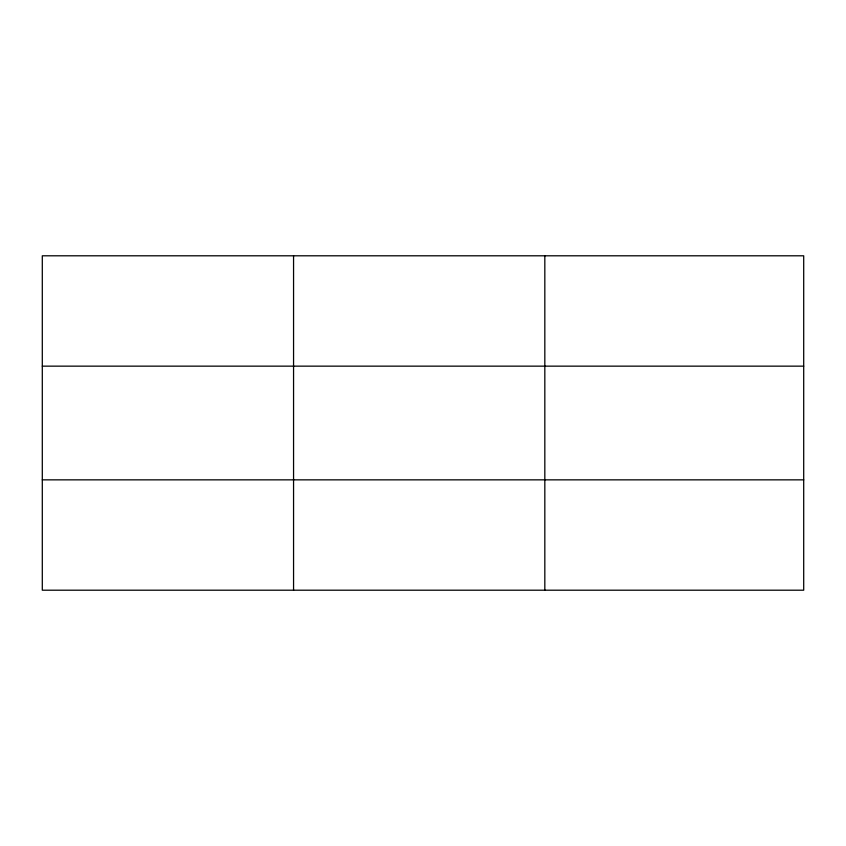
<?xml version="1.0" encoding="UTF-8"?>
<svg xmlns="http://www.w3.org/2000/svg" width="846" height="846" viewBox="0 0 846 846"><rect width="100%" height="100%" fill="white"/><g stroke="black" fill="none" stroke-linecap="round" stroke-linejoin="round"><path stroke-width="1.27" d="M293.562 255.799L293.562 590.201M544.824 255.799L544.824 590.201M803.7 479.851L803.7 590.201L42.3 590.201L42.3 255.799L803.7 255.799L803.7 479.851L42.3 479.851M42.3 366.149L803.7 366.149"/></g></svg>
